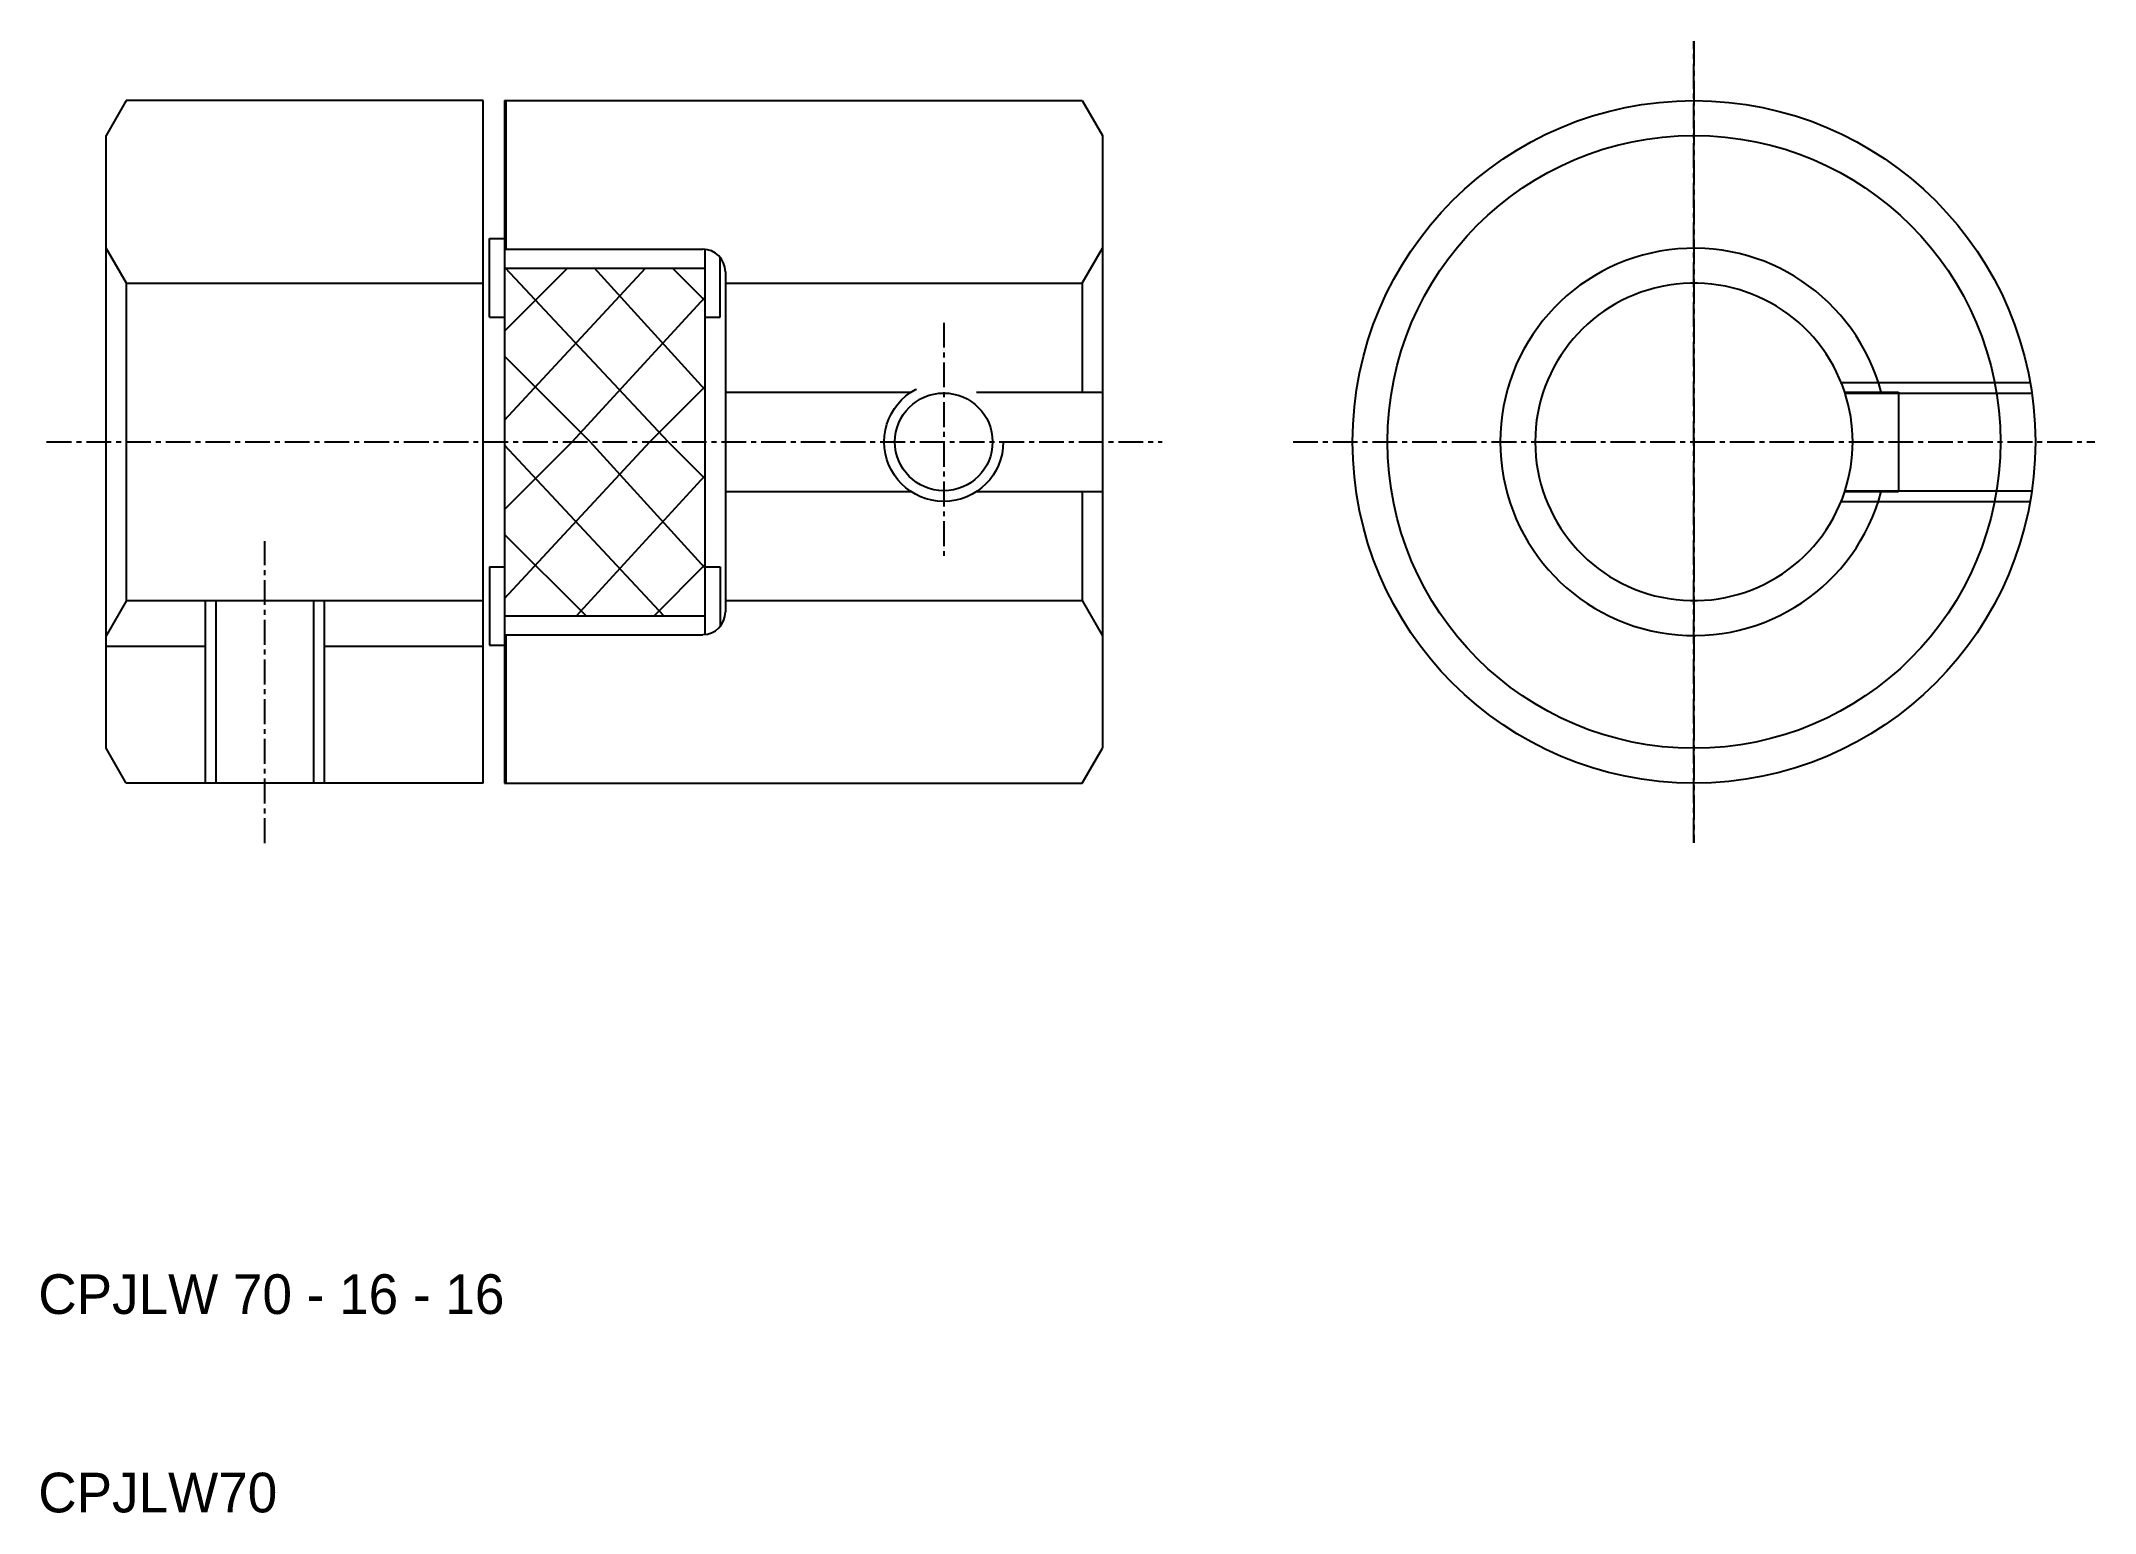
# Model space of a CAD drawing. Extents: x 138 to 241, y 59 to 134.
import ezdxf

# ---------------------------------------------------------------- set-up
doc = ezdxf.new("R2010")
doc.units = 0
doc.linetypes.add('CENTER', pattern=[2, 1.25, -0.25, 0.25, -0.25])
doc.linetypes.add('DASHED', pattern=[19.05, 12.7, -6.35])
doc.layers.get('0').update_dxf_attribs({"linetype": 'CONTINUOUS'})
doc.layers.add('CENTER', color=1, linetype='CENTER')

msp = doc.modelspace()

# ---------------------------------------------------------------- linework, layer by layer
for p, q in [((142.26, 130.67), (141.25, 128.91)), ((160.25, 130.67), (142.26, 130.67)), ((160.25, 96.27), (160.25, 130.67)), ((161.32, 130.67), (190.43, 130.67)), ((161.32, 130.67), (161.32, 96.27)), ((161.39, 130.67), (161.39, 123.19)), ((190.43, 130.67), (191.45, 128.91)), ((141.25, 98.03), (141.25, 128.91)), ((191.45, 128.91), (191.45, 98.03)), ((142.27, 121.47), (141.25, 123.24)), ((160.56, 119.76), (160.56, 123.72)), ((160.56, 123.72), (161.32, 123.72)), ((161.39, 123.19), (171.31, 123.19)), ((171.42, 123.19), (171.42, 103.75)), ((161.32, 122.23), (171.42, 122.23)), ((172.18, 119.76), (172.18, 122.79)), ((142.27, 105.47), (142.27, 121.47)), ((142.27, 121.47), (160.25, 121.47)), ((172.45, 121.47), (190.43, 121.47)), ((172.46, 122.04), (172.46, 104.9)), ((190.43, 121.47), (190.43, 115.97)), ((160.56, 119.76), (161.32, 119.76)), ((171.42, 119.76), (172.18, 119.76)), ((172.45, 115.97), (181.79, 115.97)), ((185.1, 115.97), (191.45, 115.97)), ((228.85, 115.97), (231.55, 115.97)), ((231.55, 115.97), (231.55, 110.97)), ((172.45, 110.97), (181.79, 110.97)), ((185.1, 110.97), (191.45, 110.97)), ((190.43, 110.97), (190.43, 105.47)), ((228.85, 110.97), (231.55, 110.97)), ((160.56, 107.18), (161.32, 107.18)), ((160.56, 107.18), (160.56, 103.22)), ((171.42, 107.18), (172.18, 107.18)), ((172.18, 107.18), (172.18, 104.15)), ((142.27, 105.47), (141.25, 103.7)), ((142.27, 105.47), (160.25, 105.47)), ((146.79, 96.25), (146.79, 105.47)), ((151.71, 96.25), (151.71, 105.47)), ((161.32, 104.71), (171.42, 104.71)), ((172.45, 105.47), (190.43, 105.47)), ((190.43, 105.47), (191.45, 103.7)), ((161.39, 103.75), (171.31, 103.75)), ((161.39, 103.75), (161.39, 96.27)), ((141.25, 103.17), (146.25, 103.17)), ((152.25, 103.17), (160.25, 103.17)), ((160.56, 103.22), (161.32, 103.22)), ((142.26, 96.27), (141.25, 98.03)), ((190.43, 96.27), (191.45, 98.03)), ((160.25, 96.27), (142.26, 96.27)), ((161.32, 96.27), (190.43, 96.27))]:
    msp.add_line(p, q)
at = {"color": 7, "linetype": 'CONTINUOUS'}
msp.add_line((190.43, 121.47), (191.45, 123.24), dxfattribs=at)
at = {"color": 3}
for p, q in [((161.32, 119.05), (164.5, 122.23)), ((161.32, 114.56), (168.42, 122.23)), ((169.56, 113.47), (161.37, 122.23)), ((171.42, 116.11), (165.86, 122.23)), ((171.42, 120.6), (169.78, 122.23)), ((164.72, 113.47), (171.42, 120.74)), ((165.64, 113.47), (161.32, 117.79)), ((168.64, 113.47), (171.42, 116.25)), ((161.32, 105.58), (168.64, 113.47)), ((161.32, 110.07), (164.72, 113.47)), ((169.35, 104.71), (161.32, 113.3)), ((171.42, 107.13), (165.64, 113.47)), ((171.42, 111.62), (169.56, 113.47)), ((164.94, 104.71), (171.42, 111.76)), ((165.43, 104.71), (161.32, 108.81)), ((168.86, 104.71), (171.42, 107.27))]:
    msp.add_line(p, q, dxfattribs=at)
at = {"color": 3, "linetype": 'DASHED'}
for p, q in [((228.67, 116.47), (238.19, 116.47)), ((228.86, 115.93), (238.28, 115.93)), ((228.86, 111.01), (238.28, 111.01)), ((228.67, 110.47), (238.19, 110.47)), ((146.25, 96.25), (146.25, 105.47)), ((152.25, 96.25), (152.25, 105.47))]:
    msp.add_line(p, q, dxfattribs=at)
for centre, radius in [((221.25, 113.47), 17.2), ((221.25, 113.47), 15.44), ((183.45, 113.47), 2.46)]:
    msp.add_circle(centre, radius)
msp.add_circle((183.45, 113.47), 3, dxfattribs=at)
for centre, radius, start, end in [((171.31, 122.04), 1.14, 0, 90), ((221.25, 113.47), 9.76, 14.8416, 345.1584), ((221.25, 113.47), 8, 18.21, 341.79), ((221.25, 113.47), 8, 341.79, 18.21), ((171.31, 104.9), 1.14, 270, 0)]:
    msp.add_arc(centre, radius, start, end)
at = {"layer": 'CENTER', "color": 1, "linetype": 'CENTER'}
for p, q in [((221.25, 133.67), (221.25, 93.27)), ((221.25, 93.27), (221.25, 133.67)), ((183.45, 119.47), (183.45, 107.47)), ((138.25, 113.47), (194.45, 113.47)), ((201.05, 113.47), (241.45, 113.47)), ((201.05, 113.47), (241.45, 113.47)), ((149.25, 93.25), (149.25, 108.47))]:
    msp.add_line(p, q, dxfattribs=at)

# ---------------------------------------------------------------- texts
for s, p in [('CPJLW 70 - 16 - 16', (137.83, 69.52)), ('CPJLW70', (137.83, 59.52))]:
    msp.add_text(s, height=2).set_placement(p)

doc.saveas('drawing.dxf')
